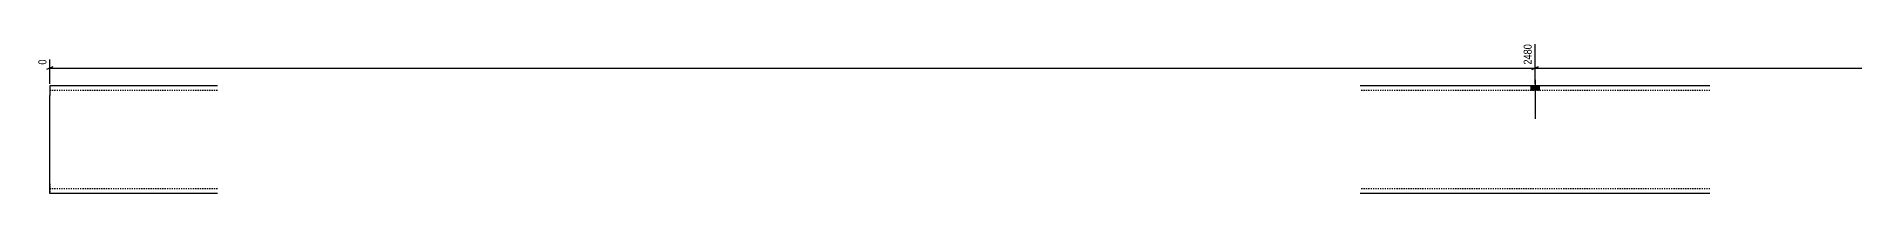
# Model space of a CAD drawing. Header units: millimetres. Extents: x 10 to 18377, y 8 to 303.
# Drawn here: x 12304 to 15341, y 10 to 263 of the extents above; entities that cross this region are included whole.
import ezdxf

# ---------------------------------------------------------------- set-up
doc = ezdxf.new("R2010")
doc.units = ezdxf.units.MM
doc.linetypes.add('DXK_LINE_DOT2', pattern=[3.9198, 1.9599, -1.9599])
doc.layers.add('MÅLSÆTNING', color=7, linetype='Continuous')
doc.layers.add('STÅL', color=7, linetype='Continuous')
doc.styles.add('Arial Narrow', font='ARIALN.TTF', dxfattribs={"height": 0.2})

msp = doc.modelspace()

# ---------------------------------------------------------------- hatches: boundary and pattern name
at = {"layer": 'STÅL', "linetype": 'Continuous'}
msp.add_hatch(color=3, dxfattribs=at).paths.add_polyline_path([(14813.9, 190.5), (14799.9, 190.5), (14799.9, 182.5), (14813.9, 182.5)])

# ---------------------------------------------------------------- linework, layer by layer
at = {"layer": 'MÅLSÆTNING', "color": 7, "linetype": 'Continuous'}
for p, q in [((14806.9, 194), (14806.9, 260.3)), ((14806.9, 194), (14806.9, 260.3)), ((12332.1, 222.3), (12321.6, 218.1)), ((12326.9, 194), (12326.9, 234.7)), ((12326.9, 220.2), (14806.9, 220.2)), ((14812.1, 222.3), (14801.6, 218.1)), ((14801.6, 218.1), (14812.1, 222.3)), ((14806.9, 220.2), (18371.5, 220.2))]:
    msp.add_line(p, q, dxfattribs=at)
at = {"layer": 'STÅL', "color": 2, "linetype": 'Continuous'}
for p, q in [((12326.9, 190.5), (12326.9, 174.5)), ((12606.9, 190.5), (12326.9, 190.5)), ((15098.9, 190.5), (14514.9, 190.5)), ((12326.9, 26.5), (12326.9, 174.5)), ((12326.9, 10.5), (12326.9, 26.5)), ((12606.9, 10.5), (12326.9, 10.5)), ((15098.9, 10.5), (14514.9, 10.5))]:
    msp.add_line(p, q, dxfattribs=at)
at = {"layer": 'STÅL', "color": 7, "linetype": 'DXK_LINE_DOT2'}
for p, q in [((12326.9, 190.5), (12326.9, 185.8)), ((12606.9, 182.5), (12326.9, 182.5)), ((15098.9, 182.5), (14514.9, 182.5)), ((12326.9, 26.5), (12326.9, 11.7)), ((12606.9, 18.5), (12326.9, 18.5)), ((15098.9, 18.5), (14514.9, 18.5))]:
    msp.add_line(p, q, dxfattribs=at)
at = {"layer": 'STÅL', "color": 3, "linetype": 'Continuous'}
for p, q in [((14799.9, 190.5), (14799.9, 182.5)), ((14806.9, 200.5), (14806.9, 135.5)), ((14813.9, 190.5), (14813.9, 182.5))]:
    msp.add_line(p, q, dxfattribs=at)

# ---------------------------------------------------------------- next in the draw order: wipeouts: each hides what was drawn before it
at = {"color": 0, "linetype": 'Continuous'}
for points in [[(14804.1, 263.1), (14784.5, 263.1), (14784.5, 223.3), (14804.1, 223.3)], [(12324.1, 237.5), (12304.5, 237.5), (12304.5, 223.3), (12324.1, 223.3)]]:
    msp.add_wipeout(points, dxfattribs=at).dxf.layer = 'MÅLSÆTNING'

# ---------------------------------------------------------------- next in the draw order: texts
at = {"layer": 'MÅLSÆTNING', "color": 3, "linetype": 'Continuous', "style": 'Arial Narrow'}
for s, height, p in [('2480', 13.36, (14801.3, 226.1)), ('0', 13.4, (12321.3, 226.1))]:
    msp.add_text(s, height=height, rotation=90.0002, dxfattribs=at).set_placement(p)

doc.saveas('drawing.dxf')
